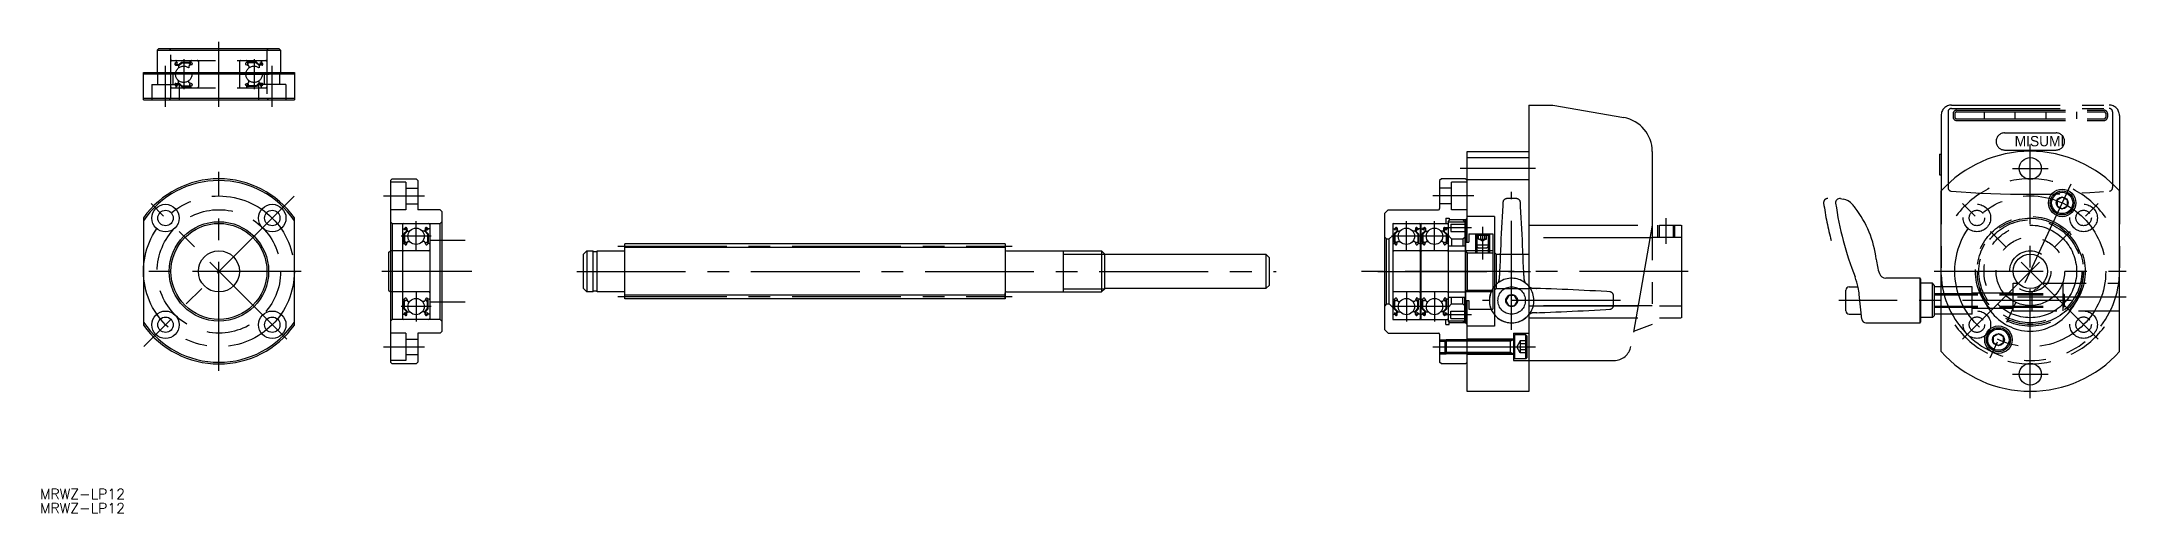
# Model space of a CAD drawing. Extents: x -52 to 556, y -71 to 67.
import ezdxf

# ---------------------------------------------------------------- set-up
doc = ezdxf.new("R2010")
doc.units = 0
for name, pattern in [('CENTER', [50.8, 31.75, -6.35, 6.35, -6.35]), ('DASHED', [19.05, 12.7, -6.35]), ('PHANTOM', [63.5, 31.75, -6.35, 6.35, -6.35, 6.35, -6.35])]:
    doc.linetypes.add(name, pattern=pattern)
doc.layers.get('0').update_dxf_attribs({"linetype": 'CONTINUOUS'})
doc.layers.add('CENTER', color=1, linetype='CENTER')
doc.styles.add('MS_明朝', font='txt', dxfattribs={"height": 2.5})
doc.styles.get("Standard").update_dxf_attribs({"font": 'txt.shx', "height": 3, "bigfont": 'bigfont.shx'})

msp = doc.modelspace()

# ---------------------------------------------------------------- linework, layer by layer
at = {"color": 7, "linetype": 'CONTINUOUS'}
for p, q in [((-18, 64.5), (-17.5, 65)), ((-18, 64.5), (18, 64.5)), ((-18, 64.5), (-18, 58)), ((-17.5, 65), (17.5, 65)), ((17.5, 65), (18, 64.5)), ((18, 64.5), (18, 58)), ((-22, 58), (22, 58)), ((-22, 50), (-22, 58)), ((22, 57.5), (-22, 57.5)), ((22, 58), (22, 50)), ((-22, 50.5), (22, 50.5)), ((-22, 50), (22, 50)), ((364, 8.5), (364, 35)), ((364, 35), (382, 35)), ((364, 33.2), (382, 33.2)), ((382, 35), (382, -35)), ((50.5, 27), (50, 26.5)), ((50, 26.5), (50, -26.5)), ((54.5, 26), (50, 26)), ((50.5, 27), (57.5, 27)), ((54.5, 26), (54.5, 18)), ((57.5, 27), (58, 26.5)), ((58, 26.5), (58, 18)), ((356.5, 27), (356, 26.5)), ((356, 26.5), (356, 18.3)), ((363.5, 27), (356.5, 27)), ((359.5, 18), (359.5, 26)), ((364, 26), (359.5, 26)), ((364, 26.5), (363.5, 27)), ((364, 26.8), (382, 26.8)), ((54.5, 24.25), (58, 24.25)), ((54.5, 19.75), (58, 19.75)), ((359.5, 24.25), (356, 24.25)), ((359.5, 19.75), (356, 19.75)), ((472.87, 21.23), (473.68, 21.09)), ((502.25, -23.41), (502.25, 23.45)), ((537.55, 21.69), (536.05, 20.82)), ((536.05, 20.82), (536.05, 19.09)), ((536.05, 19.09), (537.55, 18.23)), ((539.05, 20.82), (537.55, 21.69)), ((537.55, 18.23), (539.05, 19.09)), ((539.05, 19.09), (539.05, 20.82)), ((554.25, -23.41), (554.25, 23.45)), ((-22, 15.65), (-22, -15.65)), ((22, -15.65), (22, 15.65)), ((54.5, 18), (50, 18)), ((50.5, 14), (50, 14.5)), ((50.5, 14), (64.5, 14)), ((50.5, 14), (50.5, -14)), ((53.5, 13.7), (53.5, -13.7)), ((53.6, 12.45), (54.06, 12.45)), ((54.06, 12.45), (54.31, 12.75)), ((54.24, 12.04), (54.08, 12.17)), ((54.21, 12.32), (54.46, 12.62)), ((54.37, 12.19), (54.21, 12.32)), ((54.24, 12.04), (54.37, 12.19)), ((54.64, 12.56), (54.68, 11.68)), ((54.84, 12.58), (54.9, 11.84)), ((64.5, 18), (58, 18)), ((60.16, 12.58), (60.1, 11.84)), ((60.36, 12.56), (60.32, 11.68)), ((60.79, 12.32), (60.54, 12.62)), ((60.63, 12.19), (60.79, 12.32)), ((60.76, 12.04), (60.63, 12.19)), ((60.94, 12.45), (60.69, 12.75)), ((60.76, 12.04), (60.92, 12.17)), ((61.4, 12.45), (60.94, 12.45)), ((61.5, 13.7), (61.5, -13.7)), ((64.5, 18), (65, 17.5)), ((64.5, 14), (65, 14.5)), ((64.5, -14), (64.5, 14)), ((65, 17.5), (65, -17.5)), ((340, 17), (341, 18)), ((340, -17), (340, 17)), ((341, 18), (355.7, 18)), ((342.3, 14), (358.5, 14)), ((342.3, 14), (342.3, -14)), ((342.4, 12.45), (342.86, 12.45)), ((342.86, 12.45), (343.11, 12.75)), ((343.04, 12.04), (342.88, 12.17)), ((343.01, 12.32), (343.26, 12.62)), ((343.17, 12.19), (343.01, 12.32)), ((343.04, 12.04), (343.17, 12.19)), ((343.44, 12.56), (343.48, 11.68)), ((343.64, 12.58), (343.7, 11.84)), ((348.96, 12.58), (348.9, 11.84)), ((349.16, 12.56), (349.12, 11.68)), ((349.59, 12.32), (349.34, 12.62)), ((349.43, 12.19), (349.59, 12.32)), ((349.56, 12.04), (349.43, 12.19)), ((349.74, 12.45), (349.49, 12.75)), ((349.56, 12.04), (349.72, 12.17)), ((350.2, 12.45), (349.74, 12.45)), ((350.3, 13.7), (350.3, -13.7)), ((350.5, 13.7), (350.5, -13.7)), ((350.6, 12.45), (351.06, 12.45)), ((351.06, 12.45), (351.31, 12.75)), ((351.24, 12.04), (351.08, 12.17)), ((351.21, 12.32), (351.46, 12.62)), ((351.37, 12.19), (351.21, 12.32)), ((351.24, 12.04), (351.37, 12.19)), ((351.64, 12.56), (351.68, 11.68)), ((351.84, 12.58), (351.9, 11.84)), ((357.16, 12.58), (357.1, 11.84)), ((357.36, 12.56), (357.32, 11.68)), ((357.79, 12.32), (357.54, 12.62)), ((357.63, 12.19), (357.79, 12.32)), ((357.76, 12.04), (357.63, 12.19)), ((357.94, 12.45), (357.69, 12.75)), ((357.76, 12.04), (357.92, 12.17)), ((357.8, 15.5), (357.8, 14)), ((357.8, 15.5), (358.8, 15.5)), ((358.4, 12.45), (357.94, 12.45)), ((358.5, 14.5), (359, 15)), ((358.5, 14.5), (358.5, -14.5)), ((358.8, 15.5), (358.8, 14.8)), ((362.8, 15), (359, 15)), ((359.3, 13.75), (363.3, 13.75)), ((359.3, 13.75), (359.3, 11.65)), ((364, 18), (359.5, 18)), ((363.3, 14.5), (362.8, 15)), ((363.3, 14.5), (363.3, 7.5)), ((363.3, 14.46), (363.5, 14.46)), ((363.5, 15), (364, 15.5)), ((363.5, 15), (363.5, -15)), ((363.5, -15), (363.5, 15)), ((372, 16), (364, 16)), ((372, 16), (372, -16)), ((53.7, 8.15), (54, 8.15)), ((54.68, 11.68), (53.93, 10.93)), ((53.93, 10.93), (53.93, 8.55)), ((54, 8.15), (54.28, 7.82)), ((54.88, 11.6), (54.13, 10.85)), ((54.13, 10.85), (54.13, 8.55)), ((54.58, 8.55), (54.13, 8.55)), ((54.13, 8.35), (54.58, 8.35)), ((54.43, 7.75), (54.49, 7.75)), ((54.58, 8.35), (54.58, 8.55)), ((54.68, 7.88), (54.95, 8.62)), ((54.88, 12.07), (54.88, 11.6)), ((55, 11.75), (55.65, 11.75)), ((55.14, 8.75), (55.65, 8.75)), ((60, 11.75), (59.35, 11.75)), ((59.86, 8.75), (59.35, 8.75)), ((60.32, 7.88), (60.05, 8.62)), ((60.12, 12.07), (60.12, 11.6)), ((60.12, 11.6), (60.87, 10.85)), ((60.32, 11.68), (61.07, 10.93)), ((60.42, 8.55), (60.87, 8.55)), ((60.42, 8.35), (60.42, 8.55)), ((60.87, 8.35), (60.42, 8.35)), ((60.57, 7.75), (60.51, 7.75)), ((61, 8.15), (60.72, 7.82)), ((60.87, 10.85), (60.87, 8.55)), ((61.3, 8.15), (61, 8.15)), ((61.07, 10.93), (61.07, 8.55)), ((118.34, -8), (118.34, 8)), ((229.34, 8), (118.34, 8)), ((118.34, 6.3), (118.34, 8)), ((229.34, 8), (229.34, -8)), ((340.5, 9.5), (340, 10)), ((340.5, -9.5), (340.5, 9.5)), ((340.5, 9.5), (341.3, 9.5)), ((341.3, 9.5), (342.3, 10.5)), ((341.3, -9.5), (341.3, 9.5)), ((342.5, 8.15), (342.8, 8.15)), ((343.48, 11.68), (342.73, 10.93)), ((342.73, 10.93), (342.73, 8.55)), ((342.8, 8.15), (343.08, 7.82)), ((343.68, 11.6), (342.93, 10.85)), ((342.93, 10.85), (342.93, 8.55)), ((343.38, 8.55), (342.93, 8.55)), ((342.93, 8.35), (343.38, 8.35)), ((343.23, 7.75), (343.29, 7.75)), ((343.38, 8.35), (343.38, 8.55)), ((343.48, 7.88), (343.75, 8.62)), ((343.68, 12.07), (343.68, 11.6)), ((343.8, 11.75), (344.45, 11.75)), ((343.94, 8.75), (344.45, 8.75)), ((348.8, 11.75), (348.15, 11.75)), ((348.66, 8.75), (348.15, 8.75)), ((349.12, 7.88), (348.85, 8.62)), ((348.92, 12.07), (348.92, 11.6)), ((348.92, 11.6), (349.67, 10.85)), ((349.12, 11.68), (349.87, 10.93)), ((349.22, 8.35), (349.22, 8.55)), ((349.22, 8.55), (349.67, 8.55)), ((349.67, 8.35), (349.22, 8.35)), ((349.37, 7.75), (349.31, 7.75)), ((349.8, 8.15), (349.52, 7.82)), ((349.67, 10.85), (349.67, 8.55)), ((350.1, 8.15), (349.8, 8.15)), ((349.87, 10.93), (349.87, 8.55)), ((350.3, 8), (350.5, 8)), ((350.7, 8.15), (351, 8.15)), ((351.68, 11.68), (350.93, 10.93)), ((350.93, 10.93), (350.93, 8.55)), ((351, 8.15), (351.28, 7.82)), ((351.88, 11.6), (351.13, 10.85)), ((351.13, 10.85), (351.13, 8.55)), ((351.58, 8.55), (351.13, 8.55)), ((351.13, 8.35), (351.58, 8.35)), ((351.43, 7.75), (351.49, 7.75)), ((351.58, 8.35), (351.58, 8.55)), ((351.68, 7.88), (351.95, 8.62)), ((351.88, 12.07), (351.88, 11.6)), ((352, 11.75), (352.65, 11.75)), ((352.14, 8.75), (352.65, 8.75)), ((357, 11.75), (356.35, 11.75)), ((356.86, 8.75), (356.35, 8.75)), ((357.32, 7.88), (357.05, 8.62)), ((357.12, 12.07), (357.12, 11.6)), ((357.12, 11.6), (357.87, 10.85)), ((357.32, 11.68), (358.07, 10.93)), ((357.42, 8.35), (357.42, 8.55)), ((357.42, 8.55), (357.87, 8.55)), ((357.87, 8.35), (357.42, 8.35)), ((357.57, 7.75), (357.51, 7.75)), ((358, 8.15), (357.72, 7.82)), ((357.87, 10.85), (357.87, 8.55)), ((358.3, 8.15), (358, 8.15)), ((358.07, 10.93), (358.07, 8.55)), ((359.5, 9.5), (358.5, 10.5)), ((358.5, 7.5), (363.5, 7.5)), ((359.3, 11.65), (363.3, 11.65)), ((359.5, 9.5), (362.8, 9.5)), ((359.5, 9.5), (359.5, 7.5)), ((362.8, 9.5), (363.3, 10)), ((362.8, 9.5), (362.8, 7.5)), ((363.5, 8.5), (364.5, 8.5)), ((364.5, 11), (371.5, 11)), ((364.5, 11), (364.5, 8.5)), ((366.88, 10.88), (366.5, 10.5)), ((370.5, 10.5), (366.5, 10.5)), ((366.5, 10.5), (366.5, 7.63)), ((370.5, 7.63), (366.5, 7.63)), ((367.25, 6.88), (366.5, 7.63)), ((366.88, 11), (366.88, 10.88)), ((366.88, 10.88), (370.12, 10.88)), ((366.88, 7.25), (366.88, 5.46)), ((367.25, 6.88), (369.75, 6.88)), ((369.75, 6.88), (370.5, 7.63)), ((370.12, 11), (370.12, 10.88)), ((370.12, 10.88), (370.5, 10.5)), ((370.12, 7.25), (370.12, 5.46)), ((370.5, 10.5), (370.5, 7.63)), ((371.5, 11), (371.5, -11)), ((61.2, 6), (53.8, 6)), ((106.34, 5), (107.34, 6)), ((106.34, -5), (106.34, 5)), ((107.34, 6), (107.34, -6)), ((107.34, 6), (109.19, 6)), ((109.19, -6), (109.19, 6)), ((110.34, 5.75), (109.19, 5.75)), ((110.34, -6), (110.34, 6)), ((110.34, 6), (118.04, 6)), ((229.64, 6), (257.39, 6)), ((246.34, -6), (246.34, 6)), ((257.39, 6), (257.39, -6)), ((257.39, 6), (258.34, 5.05)), ((258.34, -5.05), (258.34, 5.05)), ((258.34, 5), (305.34, 5)), ((305.34, 5), (305.34, -5)), ((305.34, 5), (306.34, 4)), ((306.34, -4), (306.34, 4)), ((350, 6), (342.6, 6)), ((350.3, 6), (350.5, 6)), ((358.2, 6), (350.8, 6)), ((358.5, 6), (363.5, 6)), ((363.5, 6), (364.04, 5.46)), ((364.04, 5.46), (371.5, 5.46)), ((364.04, 5.46), (364.04, -5.46)), ((372.5, 5), (372, 5.5)), ((372.5, 5), (382, 5)), ((372.5, 5), (372.5, -5)), ((61.2, -6), (53.8, -6)), ((106.34, -5), (107.34, -6)), ((109.19, -6), (107.34, -6)), ((110.34, -5.75), (109.19, -5.75)), ((118.04, -6), (110.34, -6)), ((229.64, -6), (257.39, -6)), ((257.39, -6), (258.34, -5.05)), ((305.34, -5), (258.34, -5)), ((305.34, -5), (306.34, -4)), ((350, -6), (342.6, -6)), ((350.3, -6), (350.5, -6)), ((358.2, -6), (350.8, -6)), ((358.5, -6), (363.5, -6)), ((363.5, -6), (364.04, -5.46)), ((364.04, -5.46), (371.5, -5.46)), ((372.5, -5), (372, -5.5)), ((372.5, -5), (382, -5)), ((474.45, -11.48), (474.45, -5.48)), ((475.45, -4.48), (478, -4.48)), ((496.16, -1.98), (486.13, -1.98)), ((496.16, -14.98), (496.16, -1.98)), ((496.25, -2.18), (496.16, -1.98)), ((496.25, -2.18), (496.25, -14.78)), ((499.75, -3.48), (496.25, -3.48)), ((499.75, -13.48), (499.75, -3.48)), ((500.25, -3.98), (499.75, -3.48)), ((500.25, -3.98), (500.25, -12.98)), ((502.25, -4.48), (500.25, -4.48)), ((53.7, -8.15), (54, -8.15)), ((53.93, -10.93), (53.93, -8.55)), ((54.68, -11.68), (53.93, -10.93)), ((54, -8.15), (54.28, -7.82)), ((54.24, -12.04), (54.08, -12.17)), ((54.13, -8.35), (54.58, -8.35)), ((54.13, -10.85), (54.13, -8.55)), ((54.58, -8.55), (54.13, -8.55)), ((54.88, -11.6), (54.13, -10.85)), ((54.24, -12.04), (54.37, -12.19)), ((54.43, -7.75), (54.49, -7.75)), ((54.58, -8.35), (54.58, -8.55)), ((54.64, -12.56), (54.68, -11.68)), ((54.68, -7.88), (54.95, -8.62)), ((54.84, -12.58), (54.9, -11.84)), ((54.88, -12.07), (54.88, -11.6)), ((55, -11.75), (55.65, -11.75)), ((55.14, -8.75), (55.65, -8.75)), ((59.86, -8.75), (59.35, -8.75)), ((60, -11.75), (59.35, -11.75)), ((60.32, -7.88), (60.05, -8.62)), ((60.16, -12.58), (60.1, -11.84)), ((60.12, -11.6), (60.87, -10.85)), ((60.12, -12.07), (60.12, -11.6)), ((60.32, -11.68), (61.07, -10.93)), ((60.36, -12.56), (60.32, -11.68)), ((60.42, -8.35), (60.42, -8.55)), ((60.87, -8.35), (60.42, -8.35)), ((60.42, -8.55), (60.87, -8.55)), ((60.57, -7.75), (60.51, -7.75)), ((60.76, -12.04), (60.63, -12.19)), ((61, -8.15), (60.72, -7.82)), ((60.76, -12.04), (60.92, -12.17)), ((60.87, -10.85), (60.87, -8.55)), ((61.3, -8.15), (61, -8.15)), ((61.07, -10.93), (61.07, -8.55)), ((229.34, -8), (118.34, -8)), ((229.34, -8), (229.34, -6.3)), ((340.5, -9.5), (340, -10)), ((340.5, -9.5), (341.3, -9.5)), ((341.3, -9.5), (342.3, -10.5)), ((342.5, -8.15), (342.8, -8.15)), ((342.73, -10.93), (342.73, -8.55)), ((343.48, -11.68), (342.73, -10.93)), ((342.8, -8.15), (343.08, -7.82)), ((343.04, -12.04), (342.88, -12.17)), ((342.93, -8.35), (343.38, -8.35)), ((343.38, -8.55), (342.93, -8.55)), ((342.93, -10.85), (342.93, -8.55)), ((343.68, -11.6), (342.93, -10.85)), ((343.04, -12.04), (343.17, -12.19)), ((343.23, -7.75), (343.29, -7.75)), ((343.38, -8.35), (343.38, -8.55)), ((343.44, -12.56), (343.48, -11.68)), ((343.48, -7.88), (343.75, -8.62)), ((343.64, -12.58), (343.7, -11.84)), ((343.68, -12.07), (343.68, -11.6)), ((343.8, -11.75), (344.45, -11.75)), ((343.94, -8.75), (344.45, -8.75)), ((348.66, -8.75), (348.15, -8.75)), ((348.8, -11.75), (348.15, -11.75)), ((349.12, -7.88), (348.85, -8.62)), ((348.96, -12.58), (348.9, -11.84)), ((348.92, -11.6), (349.67, -10.85)), ((348.92, -12.07), (348.92, -11.6)), ((349.12, -11.68), (349.87, -10.93)), ((349.16, -12.56), (349.12, -11.68)), ((349.22, -8.35), (349.22, -8.55)), ((349.67, -8.35), (349.22, -8.35)), ((349.22, -8.55), (349.67, -8.55)), ((349.37, -7.75), (349.31, -7.75)), ((349.56, -12.04), (349.43, -12.19)), ((349.8, -8.15), (349.52, -7.82)), ((349.56, -12.04), (349.72, -12.17)), ((349.67, -10.85), (349.67, -8.55)), ((350.1, -8.15), (349.8, -8.15)), ((349.87, -10.93), (349.87, -8.55)), ((350.3, -8), (350.5, -8)), ((350.7, -8.15), (351, -8.15)), ((350.93, -10.93), (350.93, -8.55)), ((351.68, -11.68), (350.93, -10.93)), ((351, -8.15), (351.28, -7.82)), ((351.24, -12.04), (351.08, -12.17)), ((351.13, -8.35), (351.58, -8.35)), ((351.58, -8.55), (351.13, -8.55)), ((351.13, -10.85), (351.13, -8.55)), ((351.88, -11.6), (351.13, -10.85)), ((351.24, -12.04), (351.37, -12.19)), ((351.43, -7.75), (351.49, -7.75)), ((351.58, -8.35), (351.58, -8.55)), ((351.64, -12.56), (351.68, -11.68)), ((351.68, -7.88), (351.95, -8.62)), ((351.84, -12.58), (351.9, -11.84)), ((351.88, -12.07), (351.88, -11.6)), ((352, -11.75), (352.65, -11.75)), ((352.14, -8.75), (352.65, -8.75)), ((356.86, -8.75), (356.35, -8.75)), ((357, -11.75), (356.35, -11.75)), ((357.32, -7.88), (357.05, -8.62)), ((357.16, -12.58), (357.1, -11.84)), ((357.12, -11.6), (357.87, -10.85)), ((357.12, -12.07), (357.12, -11.6)), ((357.32, -11.68), (358.07, -10.93)), ((357.36, -12.56), (357.32, -11.68)), ((357.42, -8.35), (357.42, -8.55)), ((357.87, -8.35), (357.42, -8.35)), ((357.42, -8.55), (357.87, -8.55)), ((357.57, -7.75), (357.51, -7.75)), ((357.76, -12.04), (357.63, -12.19)), ((358, -8.15), (357.72, -7.82)), ((357.76, -12.04), (357.92, -12.17)), ((357.87, -10.85), (357.87, -8.55)), ((358.3, -8.15), (358, -8.15)), ((358.07, -10.93), (358.07, -8.55)), ((358.5, -7.5), (363.5, -7.5)), ((359.5, -9.5), (358.5, -10.5)), ((359.3, -13.75), (359.3, -11.65)), ((359.3, -11.65), (363.3, -11.65)), ((359.5, -9.5), (359.5, -7.5)), ((359.5, -9.5), (362.8, -9.5)), ((362.8, -9.5), (362.8, -7.5)), ((362.8, -9.5), (363.3, -10)), ((363.3, -14.5), (363.3, -7.5)), ((363.5, -8.5), (364.5, -8.5)), ((364, -35), (364, -8.5)), ((364.5, -8.5), (364.5, -11)), ((364.5, -11), (371.5, -11)), ((479.13, -13.91), (478.37, -6.73)), ((50.5, -14), (50, -14.5)), ((54.5, -18), (50, -18)), ((64.5, -14), (50.5, -14)), ((53.6, -12.45), (54.06, -12.45)), ((54.06, -12.45), (54.31, -12.75)), ((54.37, -12.19), (54.21, -12.32)), ((54.21, -12.32), (54.46, -12.62)), ((54.5, -18), (54.5, -26)), ((64.5, -18), (58, -18)), ((58, -18), (58, -26.5)), ((60.79, -12.32), (60.54, -12.62)), ((60.63, -12.19), (60.79, -12.32)), ((60.94, -12.45), (60.69, -12.75)), ((61.4, -12.45), (60.94, -12.45)), ((64.5, -14), (65, -14.5)), ((65, -17.5), (64.5, -18)), ((341, -18), (340, -17)), ((341, -18), (355.7, -18)), ((342.3, -14), (358.5, -14)), ((342.4, -12.45), (342.86, -12.45)), ((342.86, -12.45), (343.11, -12.75)), ((343.17, -12.19), (343.01, -12.32)), ((343.01, -12.32), (343.26, -12.62)), ((349.59, -12.32), (349.34, -12.62)), ((349.43, -12.19), (349.59, -12.32)), ((349.74, -12.45), (349.49, -12.75)), ((350.2, -12.45), (349.74, -12.45)), ((350.6, -12.45), (351.06, -12.45)), ((351.06, -12.45), (351.31, -12.75)), ((351.37, -12.19), (351.21, -12.32)), ((351.21, -12.32), (351.46, -12.62)), ((357.79, -12.32), (357.54, -12.62)), ((357.63, -12.19), (357.79, -12.32)), ((357.94, -12.45), (357.69, -12.75)), ((357.8, -15.5), (357.8, -14)), ((357.8, -15.5), (358.8, -15.5)), ((358.4, -12.45), (357.94, -12.45)), ((358.5, -14.5), (359, -15)), ((358.8, -15.5), (358.8, -14.8)), ((362.8, -15), (359, -15)), ((359.3, -13.75), (363.3, -13.75)), ((363.3, -14.5), (362.8, -15)), ((363.3, -14.46), (363.5, -14.46)), ((363.5, -15), (364, -15.5)), ((372, -16), (364, -16)), ((377.5, -18), (382, -18)), ((377.5, -18), (377.5, -26)), ((475.45, -12.48), (478.98, -12.48)), ((480.33, -14.98), (496.16, -14.98)), ((496.16, -14.98), (496.25, -14.78)), ((499.75, -13.48), (496.25, -13.48)), ((500.25, -12.98), (499.75, -13.48)), ((502.25, -12.48), (500.25, -12.48)), ((518.95, -18.19), (517.45, -19.05)), ((520.45, -19.05), (518.95, -18.19)), ((54.5, -19.75), (58, -19.75)), ((54.5, -24.25), (58, -24.25)), ((356, -18.3), (356, -26.5)), ((356, -20.38), (357.5, -20.38)), ((356, -23.62), (357.5, -23.62)), ((357.88, -20), (357.5, -20.38)), ((357.5, -20.38), (357.5, -23.62)), ((357.5, -23.62), (357.88, -24)), ((357.88, -20), (357.88, -24)), ((377.3, -20), (357.88, -20)), ((377.3, -24), (357.88, -24)), ((377.5, -19.75), (364, -19.75)), ((377.5, -24.25), (364, -24.25)), ((376.7, -24), (376.7, -20)), ((377.9, -18.5), (377.5, -18.9)), ((377.9, -25.5), (377.9, -18.5)), ((381.1, -18.5), (377.9, -18.5)), ((381.1, -25.5), (381.1, -18.5)), ((381.1, -18.5), (381.5, -18.9)), ((381.5, -25.1), (381.5, -18.9)), ((517.45, -19.05), (517.45, -20.78)), ((517.45, -20.78), (518.95, -21.65)), ((518.95, -21.65), (520.45, -20.78)), ((520.45, -20.78), (520.45, -19.05)), ((54.5, -26), (50, -26)), ((50.5, -27), (50, -26.5)), ((57.5, -27), (50.5, -27)), ((58, -26.5), (57.5, -27)), ((356.5, -27), (356, -26.5)), ((363.5, -27), (356.5, -27)), ((363.5, -27), (364, -26.5)), ((377.5, -25.1), (377.9, -25.5)), ((377.5, -26), (382, -26)), ((381.1, -25.5), (377.9, -25.5)), ((381.5, -25.1), (381.1, -25.5)), ((382, -35), (364, -35))]:
    msp.add_line(p, q, dxfattribs=at)
at = {"color": 3, "linetype": 'DASHED'}
for p, q in [((-14, 64.5), (-14.5, 65)), ((-14, 50.5), (-14, 64.5)), ((-13.7, 61.5), (13.7, 61.5)), ((-12.45, 60.94), (-12.75, 60.69)), ((-12.45, 61.4), (-12.45, 60.94)), ((-12.04, 60.76), (-12.17, 60.92)), ((-11.68, 60.32), (-10.93, 61.07)), ((-11.6, 60.12), (-10.85, 60.87)), ((-10.93, 61.07), (-8.55, 61.07)), ((-10.85, 60.87), (-8.55, 60.87)), ((-8.55, 60.42), (-8.55, 60.87)), ((-8.35, 60.87), (-8.35, 60.42)), ((-8.15, 61.3), (-8.15, 61)), ((-8.15, 61), (-7.82, 60.72)), ((-6, 61.2), (-6, 53.8)), ((6, 61.2), (6, 53.8)), ((8.15, 61), (7.82, 60.72)), ((8.15, 61.3), (8.15, 61)), ((8.35, 60.87), (8.35, 60.42)), ((10.93, 61.07), (8.55, 61.07)), ((10.85, 60.87), (8.55, 60.87)), ((8.55, 60.42), (8.55, 60.87)), ((11.6, 60.12), (10.85, 60.87)), ((11.68, 60.32), (10.93, 61.07)), ((12.04, 60.76), (12.17, 60.92)), ((12.45, 61.4), (12.45, 60.94)), ((12.45, 60.94), (12.75, 60.69)), ((14, 64.5), (14.5, 65)), ((14, 64.5), (14, 50.5)), ((-17.81, 54.5), (-17.81, 58)), ((-13.31, 54.5), (-13.31, 58)), ((-12.32, 60.79), (-12.62, 60.54)), ((-12.58, 60.16), (-11.84, 60.1)), ((-12.58, 54.84), (-11.84, 54.9)), ((-12.56, 60.36), (-11.68, 60.32)), ((-12.19, 60.63), (-12.32, 60.79)), ((-12.04, 60.76), (-12.19, 60.63)), ((-12.07, 60.12), (-11.6, 60.12)), ((-12.07, 54.88), (-11.6, 54.88)), ((-11.75, 60), (-11.75, 59.35)), ((-11.75, 55), (-11.75, 55.65)), ((-11.6, 54.88), (-10.85, 54.13)), ((-8.75, 59.86), (-8.75, 59.35)), ((-8.75, 55.14), (-8.75, 55.65)), ((-7.88, 60.32), (-8.62, 60.05)), ((-7.88, 54.68), (-8.62, 54.95)), ((-8.35, 60.42), (-8.55, 60.42)), ((-7.75, 60.57), (-7.75, 60.51)), ((7.75, 60.57), (7.75, 60.51)), ((7.88, 60.32), (8.62, 60.05)), ((7.88, 54.68), (8.62, 54.95)), ((8.35, 60.42), (8.55, 60.42)), ((8.75, 59.86), (8.75, 59.35)), ((8.75, 55.14), (8.75, 55.65)), ((11.6, 54.88), (10.85, 54.13)), ((12.07, 60.12), (11.6, 60.12)), ((12.07, 54.88), (11.6, 54.88)), ((12.56, 60.36), (11.68, 60.32)), ((11.75, 60), (11.75, 59.35)), ((11.75, 55), (11.75, 55.65)), ((12.58, 60.16), (11.84, 60.1)), ((12.58, 54.84), (11.84, 54.9)), ((12.04, 60.76), (12.19, 60.63)), ((12.19, 60.63), (12.32, 60.79)), ((12.32, 60.79), (12.62, 60.54)), ((13.31, 54.5), (13.31, 58)), ((17.81, 54.5), (17.81, 58)), ((-19.56, 54.5), (-11.56, 54.5)), ((-19.56, 54.5), (-19.56, 50)), ((-14, 50.5), (-14.5, 50)), ((-13.7, 53.5), (13.7, 53.5)), ((-12.45, 54.06), (-12.75, 54.31)), ((-12.32, 54.21), (-12.62, 54.46)), ((-12.56, 54.64), (-11.68, 54.68)), ((-12.45, 53.6), (-12.45, 54.06)), ((-12.19, 54.37), (-12.32, 54.21)), ((-12.04, 54.24), (-12.19, 54.37)), ((-12.04, 54.24), (-12.17, 54.08)), ((-11.68, 54.68), (-10.93, 53.93)), ((-11.56, 54.5), (-11.56, 50)), ((-10.93, 53.93), (-8.55, 53.93)), ((-10.85, 54.13), (-8.55, 54.13)), ((-8.35, 54.58), (-8.55, 54.58)), ((-8.55, 54.58), (-8.55, 54.13)), ((-8.35, 54.13), (-8.35, 54.58)), ((-8.15, 54), (-7.82, 54.28)), ((-8.15, 53.7), (-8.15, 54)), ((-7.75, 54.43), (-7.75, 54.49)), ((7.75, 54.43), (7.75, 54.49)), ((8.15, 54), (7.82, 54.28)), ((8.15, 53.7), (8.15, 54)), ((8.35, 54.13), (8.35, 54.58)), ((8.35, 54.58), (8.55, 54.58)), ((8.55, 54.58), (8.55, 54.13)), ((10.85, 54.13), (8.55, 54.13)), ((10.93, 53.93), (8.55, 53.93)), ((11.68, 54.68), (10.93, 53.93)), ((19.56, 54.5), (11.56, 54.5)), ((11.56, 54.5), (11.56, 50)), ((12.56, 54.64), (11.68, 54.68)), ((12.04, 54.24), (12.19, 54.37)), ((12.04, 54.24), (12.17, 54.08)), ((12.19, 54.37), (12.32, 54.21)), ((12.32, 54.21), (12.62, 54.46)), ((12.45, 54.06), (12.75, 54.31)), ((12.45, 53.6), (12.45, 54.06)), ((14, 50.5), (14.5, 50)), ((19.56, 54.5), (19.56, 50)), ((367.35, 9.38), (367.35, 10.88)), ((367.35, 9.38), (369.65, 9.38)), ((368.5, 8.8), (367.5, 9.38)), ((367.92, 10.88), (367.92, 9.38)), ((369.5, 9.38), (368.5, 8.8)), ((369.08, 10.88), (369.08, 9.38)), ((369.65, 9.38), (369.65, 10.88)), ((511.25, -4.48), (502.25, -4.48)), ((511.25, -12.48), (511.25, -4.48)), ((523.25, -11.48), (523.25, -3.48)), ((523.25, -3.48), (524.68, -3.48)), ((529.72, -5.18), (528.72, -6.18)), ((530.12, -5.18), (529.72, -5.18)), ((531.82, -3.48), (530.12, -5.18)), ((531.82, -3.48), (554.25, -3.48)), ((537.72, -3.48), (537.72, -11.48)), ((500.25, -6.48), (537.87, -6.48)), ((500.25, -6.86), (538.25, -6.86)), ((500.25, -10.1), (538.25, -10.1)), ((500.25, -10.48), (537.87, -10.48)), ((511.25, -6.23), (523.25, -6.23)), ((511.25, -10.73), (523.25, -10.73)), ((523.25, -11.48), (554.25, -11.48)), ((528.72, -6.18), (528.72, -11.48)), ((538.25, -6.86), (537.87, -6.48)), ((537.87, -10.48), (537.87, -6.48)), ((537.87, -10.48), (538.25, -10.1)), ((538.25, -10.1), (538.25, -6.86)), ((511.25, -12.48), (502.25, -12.48)), ((379.5, -20.27), (378.5, -22)), ((379.5, -23.73), (378.5, -22)), ((381.5, -20.27), (379.5, -20.27)), ((379.5, -20.27), (379.5, -23.73)), ((381.5, -21.13), (379.5, -21.13)), ((381.5, -22.87), (379.5, -22.87)), ((381.5, -23.73), (379.5, -23.73))]:
    msp.add_line(p, q, dxfattribs=at)
at = {"color": 3, "linetype": 'PHANTOM'}
for p, q in [((382, 48.5), (389, 48.5)), ((382, 48.5), (382, 35)), ((389, 48.5), (409.74, 44.84)), ((502.25, 45.5), (502.25, -1)), ((504.25, 46.52), (504.25, 24.42)), ((505.25, 48.5), (551.25, 48.5)), ((505.25, 47.52), (551.25, 47.52)), ((505.75, 46.02), (505.75, 45.02)), ((506.25, 46.02), (506.25, 45.02)), ((506.75, 47.02), (549.75, 47.02)), ((506.75, 46.52), (549.75, 46.52)), ((506.75, 44.52), (549.75, 44.52)), ((506.75, 44.02), (549.75, 44.02)), ((514.75, 46.52), (514.75, 44.52)), ((523.75, 46.52), (523.75, 44.52)), ((532.75, 46.52), (532.75, 44.52)), ((541.75, 46.52), (541.75, 44.52)), ((550.25, 46.02), (550.25, 45.02)), ((550.75, 46.02), (550.75, 45.02)), ((552.25, 46.52), (552.25, 24.42)), ((554.25, 45.5), (554.25, -1)), ((520.77, 40.4), (535.77, 40.4)), ((418, 35), (418, -15.5)), ((501.75, 34.2), (501.75, 28.2)), ((501.75, 34.2), (502.25, 34.2)), ((520.77, 35.4), (535.77, 35.4)), ((501.75, 28.2), (502.25, 28.2)), ((378.35, 21.23), (375.65, 21.23)), ((377, -17), (377, 23.23)), ((382, 13.5), (426.5, 13.5)), ((418, 13.5), (411.76, -21.87)), ((419.5, 13.5), (419.5, 10)), ((420, 13.5), (420, 10)), ((422, 15.5), (422, 8)), ((424.07, 13.5), (424.07, 10)), ((424.5, 13.5), (424.5, 10)), ((426.5, 13.5), (426.5, -13.5)), ((71.8, 9), (61.5, 9)), ((418, 9.75), (382, 9.75)), ((418, 10), (426.5, 10)), ((49.5, 5.5), (50, 6)), ((49.5, 5.5), (49.5, -5.5)), ((61.5, 6), (50, 6)), ((50, 6), (50, -6)), ((49.5, -5.5), (50, -6)), ((61.5, -6), (50, -6)), ((71.8, -9), (61.5, -9)), ((408.73, -8.5), (368.5, -8.5)), ((376.13, -7), (375.27, -8.5)), ((375.27, -8.5), (376.13, -10)), ((377.87, -7), (376.13, -7)), ((376.13, -10), (377.87, -10)), ((378.73, -8.5), (377.87, -7)), ((377.87, -10), (378.73, -8.5)), ((382, -10), (426.5, -10)), ((418, -10), (384, -10)), ((406.73, -9.85), (406.73, -7.15)), ((382, -13.5), (426.5, -13.5)), ((418, -15.5), (412.54, -17.49)), ((382, -26), (406.84, -26))]:
    msp.add_line(p, q, dxfattribs=at)
at = {"color": 3, "linetype": 'CONTINUOUS'}
for p, q in [((358.5, 14.46), (363.3, 14.46)), ((359, 15), (358.8, 15)), ((363.5, 15), (362.8, 15)), ((229.34, 6.92), (118.34, 6.92)), ((366.5, 11), (366.5, 10.5)), ((366.5, 7.63), (366.5, 5.46)), ((366.88, 10.88), (366.88, 7.25)), ((370.12, 10.88), (370.12, 7.25)), ((370.5, 11), (370.5, 10.5)), ((370.5, 7.63), (370.5, 5.46)), ((246.34, 5.05), (258.34, 5.05)), ((371.5, 6), (363.5, 6)), ((246.34, -5.05), (258.34, -5.05)), ((371.5, -6), (363.5, -6)), ((229.34, -6.92), (118.34, -6.92)), ((358.5, -14.46), (363.3, -14.46)), ((359, -15), (358.8, -15)), ((363.5, -15), (362.8, -15)), ((356, -20), (357.88, -20)), ((356, -24), (357.88, -24)), ((376.7, -20.38), (357.5, -20.38)), ((376.7, -23.62), (357.5, -23.62)), ((377.4, -19.97), (376.7, -20.38)), ((377.4, -24.03), (376.7, -23.62))]:
    msp.add_line(p, q, dxfattribs=at)
at = {"color": 3, "linetype": 'PHANTOM', "flags": 128}
for points in [[(374.45, 20.1), (374.4, 19.23), (374.31, 17.59), (374.22, 15.95), (374.13, 14.31), (374.05, 12.68), (373.97, 11.06), (373.89, 9.45), (373.82, 7.84), (373.74, 6.23), (373.68, 4.64), (373.61, 3.06), (373.55, 1.48), (373.49, -0.09), (373.45, -1.18)], [(380.55, -1.18), (380.52, -0.36), (380.46, 1.21), (380.4, 2.78), (380.34, 4.37), (380.27, 5.96), (380.2, 7.56), (380.12, 9.16), (380.05, 10.78), (379.97, 12.4), (379.88, 14.03), (379.8, 15.66), (379.71, 17.3), (379.62, 18.95), (379.55, 20.1)], [(405.6, -5.95), (404.73, -5.9), (403.09, -5.81), (401.45, -5.72), (399.81, -5.63), (398.18, -5.55), (396.56, -5.47), (394.95, -5.39), (393.34, -5.32), (391.73, -5.24), (390.14, -5.18), (388.56, -5.11), (386.98, -5.05), (385.41, -4.99), (384.32, -4.95)], [(384.32, -12.05), (385.14, -12.02), (386.71, -11.96), (388.28, -11.9), (389.87, -11.84), (391.46, -11.77), (393.06, -11.7), (394.66, -11.62), (396.28, -11.55), (397.9, -11.47), (399.53, -11.38), (401.16, -11.3), (402.8, -11.21), (404.45, -11.12), (405.6, -11.05)]]:
    msp.add_lwpolyline(points, dxfattribs=at)
at = {"color": 3, "linetype": 'DASHED'}
for centre, radius in [((-10.25, 57.5), 2.38), ((10.25, 57.5), 2.38), ((512.69, 15.58), 4), ((543.8, 15.58), 4), ((0, 0), 18), ((512.69, 15.58), 2.25), ((528.25, 0.02), 16), ((528.25, 0.02), 15), ((543.8, 15.58), 2.25), ((528.25, 0.02), 6), ((512.69, -15.54), 4), ((543.8, -15.54), 4), ((512.69, -15.54), 2.25), ((543.8, -15.54), 2.25)]:
    msp.add_circle(centre, radius, dxfattribs=at)
at = {"color": 7, "linetype": 'CONTINUOUS'}
for centre, radius in [((528.25, 30.02), 3.2), ((-15.56, 15.56), 4), ((15.56, 15.56), 4), ((537.55, 19.96), 4), ((537.55, 19.96), 3.5), ((537.55, 19.96), 3.1), ((537.55, 19.96), 1.73), ((-15.56, 15.56), 2.25), ((0, 0), 14.5), ((0, 0), 14), ((15.56, 15.56), 2.25), ((57.5, 10.25), 2.38), ((346.3, 10.25), 2.38), ((354.5, 10.25), 2.38), ((0, 0), 6), ((528.25, 0.02), 5), ((-15.56, -15.56), 4), ((15.56, -15.56), 4), ((57.5, -10.25), 2.38), ((346.3, -10.25), 2.38), ((354.5, -10.25), 2.38), ((-15.56, -15.56), 2.25), ((15.56, -15.56), 2.25), ((518.95, -19.92), 4), ((518.95, -19.92), 3.5), ((518.95, -19.92), 3.1), ((518.95, -19.92), 1.73), ((528.25, -29.98), 3.2)]:
    msp.add_circle(centre, radius, dxfattribs=at)
at = {"color": 3, "linetype": 'PHANTOM'}
for centre, radius in [((528.25, 0), 15.5), ((528.25, 0), 13.5), ((528.25, 0), 10), ((377, -8.5), 4), ((377, -8.5), 1.73)]:
    msp.add_circle(centre, radius, dxfattribs=at)
at = {"color": 3, "linetype": 'DASHED'}
for centre, radius, start, end in [((-13.7, 61.2), 0.3, 90, 180), ((-12.55, 61.4), 0.1, 0, 90), ((-12.32, 60.79), 0.2, 39.91369, 129.99803), ((-8.55, 60.87), 0.2, 0, 90), ((-7.95, 61.3), 0.2, 90, 180), ((-6.3, 61.2), 0.3, 360, 90), ((6.3, 61.2), 0.3, 90, 180), ((7.95, 61.3), 0.2, 0, 90), ((8.55, 60.87), 0.2, 90, 180), ((12.32, 60.79), 0.2, 50.00197, 140.08631), ((12.55, 61.4), 0.1, 90, 180), ((13.7, 61.2), 0.3, 360, 90), ((-12.55, 60.46), 0.3, 129.99803, 265.00324), ((-12.55, 54.54), 0.3, 94.99676, 230.00197), ((-12.56, 60.46), 0.1, 129.99785, 267.18021), ((-11.85, 60), 0.1, 0, 85.00324), ((-11.85, 55), 0.1, 274.99676, 0), ((-8.55, 59.86), 0.2, 110.00835, 180), ((-8.55, 55.14), 0.2, 180, 249.99165), ((-7.95, 60.51), 0.2, 290.00835, 0), ((-7.95, 60.57), 0.2, 0, 50.0048), ((7.95, 60.57), 0.2, 129.9952, 180), ((7.95, 60.51), 0.2, 180, 249.99165), ((8.55, 59.86), 0.2, 0, 69.99165), ((8.55, 55.14), 0.2, 290.00835, 0), ((11.85, 60), 0.1, 94.99676, 180), ((11.85, 55), 0.1, 180, 265.00324), ((12.56, 60.46), 0.1, 272.81979, 50.00215), ((12.55, 60.46), 0.3, 274.99676, 50.00197), ((12.55, 54.54), 0.3, 309.99803, 85.00324), ((-13.7, 53.8), 0.3, 180, 270), ((-12.56, 54.54), 0.1, 92.81979, 230.00215), ((-12.55, 53.6), 0.1, 270, 0), ((-12.32, 54.21), 0.2, 230.00197, 320.08631), ((-8.55, 54.13), 0.2, 270, 0), ((-7.95, 53.7), 0.2, 180, 270), ((-7.95, 54.49), 0.2, 0, 69.99165), ((-7.95, 54.43), 0.2, 309.9952, 0), ((-6.3, 53.8), 0.3, 270, 0), ((6.3, 53.8), 0.3, 180, 270), ((7.95, 54.49), 0.2, 110.00835, 180), ((7.95, 54.43), 0.2, 180, 230.0048), ((7.95, 53.7), 0.2, 270, 0), ((8.55, 54.13), 0.2, 180, 270), ((12.32, 54.21), 0.2, 219.91369, 309.99803), ((12.55, 53.6), 0.1, 180, 270), ((12.56, 54.54), 0.1, 309.99785, 87.18021), ((13.7, 53.8), 0.3, 270, 0), ((528.25, 0.02), 27, 35.43094, 144.56906), ((528.25, 0.02), 27, 215.43094, 324.56906)]:
    msp.add_arc(centre, radius, start, end, dxfattribs=at)
at = {"color": 3, "linetype": 'PHANTOM'}
for centre, radius, start, end in [((408, 35), 10, 0, 80), ((505.25, 45.5), 3, 90, 180), ((505.25, 46.52), 1, 90, 180), ((506.75, 46.02), 1, 90, 180), ((506.75, 45.02), 1, 180, 270), ((506.75, 46.02), 0.5, 90, 180), ((506.75, 45.02), 0.5, 180, 270), ((549.75, 46.02), 1, 0, 90), ((549.75, 46.02), 0.5, 0, 90), ((549.75, 45.02), 0.5, 270, 0), ((549.75, 45.02), 1, 270, 0), ((551.25, 45.5), 3, 0, 90), ((551.25, 46.52), 1, 0, 90), ((520.77, 37.9), 2.5, 90, 270), ((535.77, 37.9), 2.5, 270, 90), ((505.25, 24.42), 1, 180, 265.41143), ((551.25, 24.42), 1, 274.58857, 0), ((375.65, 20.03), 1.2, 90, 176.71887), ((378.35, 20.03), 1.2, 3.28113, 90), ((469.16, 20.05), 1.2, 90, 188.36508), ((566.91, 34.43), 100, 188.36508, 194.75066), ((528.25, 311), 288.5, 265.41143, 274.58857), ((531.6, -0.09), 18.86, 179.65286, 217.52325), ((524.89, -0.09), 18.86, 322.47709, 0.34615), ((377, -8.5), 6.5, 41.13796, 318.86204), ((377, -8.5), 6.5, 131.13796, 48.86204), ((371.41, -2.1), 2, 311.13796, 357.63043), ((171.42, 6.18), 202.16, 357.63043, 357.91525), ((582.05, 6.16), 201.63, 182.08435, 182.36992), ((382.59, -2.1), 2, 182.36992, 228.86204), ((383.4, -2.91), 2, 221.13796, 267.63043), ((391.68, 197.08), 202.16, 267.63043, 267.91525), ((405.53, -7.15), 1.2, 0, 86.71887), ((528.25, 0.02), 26.02, 182.24661, 357.75339), ((383.4, -14.09), 2, 92.36992, 138.86204), ((391.66, -213.55), 201.63, 92.08435, 92.36992), ((405.53, -9.85), 1.2, 273.28113, 0), ((528.48, -2.65), 14.82, 217.04189, 269.12047), ((528.02, -2.65), 14.82, 270.87953, 322.95811), ((406.84, -21), 5, 270, 350)]:
    msp.add_arc(centre, radius, start, end, dxfattribs=at)
at = {"color": 7, "linetype": 'CONTINUOUS'}
for centre, radius, start, end in [((528.25, 0.02), 35, 42.02463, 137.97537), ((0, 0), 27, 35.43094, 144.56906), ((0, 0), 26.5, 33.88188, 146.11812), ((355.7, 18.3), 0.3, 270, 0), ((472.66, 20.05), 1.2, 80.00004, 188.36508), ((570.41, 34.43), 100, 188.36508, 201.13623), ((472.9, 16.66), 4.5, 39.79203, 80), ((445.62, -6.06), 40, 38.02118, 39.79204), ((453.5, 0.1), 30, 6.54461, 38.02118), ((53.8, 13.7), 0.3, 90, 180), ((53.6, 12.55), 0.1, 180, 270), ((54.21, 12.32), 0.2, 140.00197, 230.08631), ((54.54, 12.55), 0.3, 4.99676, 140.00197), ((54.54, 12.56), 0.1, 2.81979, 140.00215), ((60.46, 12.55), 0.3, 39.99803, 175.00324), ((60.46, 12.56), 0.1, 39.99785, 177.18021), ((60.79, 12.32), 0.2, 309.91369, 39.99803), ((61.2, 13.7), 0.3, 0, 90), ((61.4, 12.55), 0.1, 270, 0), ((342.6, 13.7), 0.3, 90, 180), ((342.4, 12.55), 0.1, 180, 270), ((343.01, 12.32), 0.2, 140.00197, 230.08631), ((343.34, 12.55), 0.3, 4.99676, 140.00197), ((343.34, 12.56), 0.1, 2.81979, 140.00215), ((349.26, 12.55), 0.3, 39.99803, 175.00324), ((349.26, 12.56), 0.1, 39.99785, 177.18021), ((349.59, 12.32), 0.2, 309.91369, 39.99803), ((350, 13.7), 0.3, 0, 90), ((350.2, 12.55), 0.1, 270, 0), ((350.8, 13.7), 0.3, 90, 180), ((350.6, 12.55), 0.1, 180, 270), ((351.21, 12.32), 0.2, 140.00197, 230.08631), ((351.54, 12.55), 0.3, 4.99676, 140.00197), ((351.54, 12.56), 0.1, 2.81979, 140.00215), ((357.46, 12.55), 0.3, 39.99803, 175.00324), ((357.46, 12.56), 0.1, 39.99785, 177.18021), ((357.79, 12.32), 0.2, 309.91369, 39.99803), ((358.2, 13.7), 0.3, 0, 90), ((358.4, 12.55), 0.1, 270, 0), ((53.7, 7.95), 0.2, 90, 180), ((53.8, 6.3), 0.3, 180, 270), ((54.13, 8.55), 0.2, 180, 270), ((54.43, 7.95), 0.2, 219.9952, 270), ((54.49, 7.95), 0.2, 270, 339.99165), ((55, 11.85), 0.1, 184.99676, 270), ((55.14, 8.55), 0.2, 90, 159.99165), ((59.86, 8.55), 0.2, 20.00835, 90), ((60, 11.85), 0.1, 270, 355.00324), ((60.51, 7.95), 0.2, 200.00835, 270), ((60.57, 7.95), 0.2, 270, 320.0048), ((60.87, 8.55), 0.2, 270, 0), ((61.2, 6.3), 0.3, 270, 0), ((61.3, 7.95), 0.2, 0, 90), ((118.04, 6.3), 0.3, 270, 0), ((229.64, 6.3), 0.3, 180, 270), ((342.5, 7.95), 0.2, 90, 180), ((342.6, 6.3), 0.3, 180, 270), ((342.93, 8.55), 0.2, 180, 270), ((343.23, 7.95), 0.2, 219.9952, 270), ((343.29, 7.95), 0.2, 270, 339.99165), ((343.8, 11.85), 0.1, 184.99676, 270), ((343.94, 8.55), 0.2, 90, 159.99165), ((348.66, 8.55), 0.2, 20.00835, 90), ((348.8, 11.85), 0.1, 270, 355.00324), ((349.31, 7.95), 0.2, 200.00835, 270), ((349.37, 7.95), 0.2, 270, 320.0048), ((349.67, 8.55), 0.2, 270, 0), ((350, 6.3), 0.3, 270, 0), ((350.1, 7.95), 0.2, 0, 90), ((350.7, 7.95), 0.2, 90, 180), ((350.8, 6.3), 0.3, 180, 270), ((351.13, 8.55), 0.2, 180, 270), ((351.43, 7.95), 0.2, 219.9952, 270), ((351.49, 7.95), 0.2, 270, 339.99165), ((352, 11.85), 0.1, 184.99676, 270), ((352.14, 8.55), 0.2, 90, 159.99165), ((356.86, 8.55), 0.2, 20.00835, 90), ((357, 11.85), 0.1, 270, 355.00324), ((357.51, 7.95), 0.2, 200.00835, 270), ((357.57, 7.95), 0.2, 270, 320.0048), ((357.87, 8.55), 0.2, 270, 0), ((358.2, 6.3), 0.3, 270, 0), ((358.3, 7.95), 0.2, 0, 90), ((503.17, 5.8), 20, 186.54461, 198.72255), ((53.8, -6.3), 0.3, 90, 180), ((61.2, -6.3), 0.3, 360, 90), ((118.04, -6.3), 0.3, 0, 90), ((229.64, -6.3), 0.3, 90, 180), ((342.6, -6.3), 0.3, 90, 180), ((350, -6.3), 0.3, 360, 90), ((350.8, -6.3), 0.3, 90, 180), ((358.2, -6.3), 0.3, 360, 90), ((475.45, -5.48), 1, 90, 180), ((458.48, -8.84), 20, 11.92169, 21.13623), ((458.48, -8.85), 20.01, 6.05839, 11.92074), ((486.13, 0.02), 2, 198.72255, 270), ((53.7, -7.95), 0.2, 180, 270), ((54.13, -8.55), 0.2, 90, 180), ((54.43, -7.95), 0.2, 90, 140.0048), ((54.49, -7.95), 0.2, 20.00835, 90), ((55, -11.85), 0.1, 90, 175.00324), ((55.14, -8.55), 0.2, 200.00835, 270), ((59.86, -8.55), 0.2, 270, 339.99165), ((60, -11.85), 0.1, 4.99676, 90), ((60.51, -7.95), 0.2, 90, 159.99165), ((60.57, -7.95), 0.2, 39.9952, 90), ((60.87, -8.55), 0.2, 0, 90), ((61.3, -7.95), 0.2, 270, 0), ((342.5, -7.95), 0.2, 180, 270), ((342.93, -8.55), 0.2, 90, 180), ((343.23, -7.95), 0.2, 90, 140.0048), ((343.29, -7.95), 0.2, 20.00835, 90), ((343.8, -11.85), 0.1, 90, 175.00324), ((343.94, -8.55), 0.2, 200.00835, 270), ((348.66, -8.55), 0.2, 270, 339.99165), ((348.8, -11.85), 0.1, 4.99676, 90), ((349.31, -7.95), 0.2, 90, 159.99165), ((349.37, -7.95), 0.2, 39.9952, 90), ((349.67, -8.55), 0.2, 0, 90), ((350.1, -7.95), 0.2, 270, 0), ((350.7, -7.95), 0.2, 180, 270), ((351.13, -8.55), 0.2, 90, 180), ((351.43, -7.95), 0.2, 90, 140.0048), ((351.49, -7.95), 0.2, 20.00835, 90), ((352, -11.85), 0.1, 90, 175.00324), ((352.14, -8.55), 0.2, 200.00835, 270), ((356.86, -8.55), 0.2, 270, 339.99165), ((357, -11.85), 0.1, 4.99676, 90), ((357.51, -7.95), 0.2, 90, 159.99165), ((357.57, -7.95), 0.2, 39.9952, 90), ((357.87, -8.55), 0.2, 0, 90), ((358.3, -7.95), 0.2, 270, 0), ((475.45, -11.48), 1, 180, 270), ((0, 0), 26.5, 213.88188, 326.11812), ((0, 0), 27, 215.43094, 324.56906), ((53.6, -12.55), 0.1, 90, 180), ((53.8, -13.7), 0.3, 180, 270), ((54.21, -12.32), 0.2, 129.91369, 219.99803), ((54.54, -12.55), 0.3, 219.99803, 355.00324), ((54.54, -12.56), 0.1, 219.99785, 357.18021), ((60.46, -12.55), 0.3, 184.99676, 320.00197), ((60.46, -12.56), 0.1, 182.81979, 320.00215), ((60.79, -12.32), 0.2, 320.00197, 50.08631), ((61.2, -13.7), 0.3, 270, 360), ((61.4, -12.55), 0.1, 0, 90), ((342.4, -12.55), 0.1, 90, 180), ((342.6, -13.7), 0.3, 180, 270), ((343.01, -12.32), 0.2, 129.91369, 219.99803), ((343.34, -12.55), 0.3, 219.99803, 355.00324), ((343.34, -12.56), 0.1, 219.99785, 357.18021), ((349.26, -12.55), 0.3, 184.99676, 320.00197), ((349.26, -12.56), 0.1, 182.81979, 320.00215), ((349.59, -12.32), 0.2, 320.00197, 50.08631), ((350, -13.7), 0.3, 270, 360), ((350.2, -12.55), 0.1, 0, 90), ((350.6, -12.55), 0.1, 90, 180), ((350.8, -13.7), 0.3, 180, 270), ((351.21, -12.32), 0.2, 129.91369, 219.99803), ((351.54, -12.55), 0.3, 219.99803, 355.00324), ((351.54, -12.56), 0.1, 219.99785, 357.18021), ((355.7, -18.3), 0.3, 0, 90), ((357.46, -12.55), 0.3, 184.99676, 320.00197), ((357.46, -12.56), 0.1, 182.81979, 320.00215), ((357.79, -12.32), 0.2, 320.00197, 50.08631), ((358.2, -13.7), 0.3, 270, 360), ((358.4, -12.55), 0.1, 0, 90), ((480.33, -13.78), 1.2, 186.05744, 270), ((377.3, -19.8), 0.2, 270, 0), ((377.3, -24.2), 0.2, 0, 90), ((528.25, 0.02), 35, 222.02463, 317.97537)]:
    msp.add_arc(centre, radius, start, end, dxfattribs=at)
at = {"layer": 'CENTER', "color": 1, "linetype": 'CENTER'}
for p, q in [((0, 48), (0, 67)), ((-10.25, 61.88), (-10.25, 53.12)), ((10.25, 61.88), (10.25, 53.12)), ((-15.56, 48), (-15.56, 60)), ((-5.87, 57.5), (-14.63, 57.5)), ((5.87, 57.5), (14.63, 57.5)), ((15.56, 48), (15.56, 60)), ((528.25, -36.98), (528.25, 37.02)), ((0, -29), (0, 29)), ((384, 30), (362, 30)), ((540.08, 25.4), (516.41, -25.36)), ((523.05, 30.02), (533.45, 30.02)), ((21.92, 21.92), (-21.92, -21.92)), ((19.8, -19.8), (-19.8, 19.8)), ((21.92, 21.92), (20.51, 20.51)), ((48, 22), (60, 22)), ((366, 22), (354, 22)), ((508.45, -19.78), (548.05, 19.82)), ((548.05, -19.78), (508.45, 19.82)), ((57.5, 5.87), (57.5, 14.63)), ((346.3, 5.87), (346.3, 14.63)), ((354.5, 5.87), (354.5, 14.63)), ((365.3, 12.7), (357.3, 12.7)), ((368.5, 13), (368.5, 3.46)), ((61.88, 10.25), (53.12, 10.25)), ((116.34, 7.35), (231.34, 7.35)), ((358.88, 10.25), (341.92, 10.25)), ((24, 0), (-24, 0)), ((73.8, 0), (47.5, 0)), ((104.34, 0), (308.34, 0)), ((500.25, 0.02), (556.25, 0.02)), ((57.5, -5.87), (57.5, -14.63)), ((428.5, 0), (333, 0)), ((338, 0), (384, 0)), ((346.3, -5.87), (346.3, -14.63)), ((354.5, -5.87), (354.5, -14.63)), ((61.88, -10.25), (53.12, -10.25)), ((116.34, -7.35), (231.34, -7.35)), ((358.88, -10.25), (341.92, -10.25)), ((540.25, -8.48), (472.45, -8.48)), ((556.25, -7.48), (521.25, -7.48)), ((365.3, -12.7), (357.3, -12.7)), ((-20.51, -20.51), (-21.92, -21.92)), ((48, -22), (60, -22)), ((354, -22), (384, -22)), ((523.05, -29.98), (533.45, -29.98))]:
    msp.add_line(p, q, dxfattribs=at)
for centre in [(0, 0), (528.25, 0.02)]:
    msp.add_circle(centre, 22, dxfattribs=at)

# ---------------------------------------------------------------- texts
at = {"color": 3, "linetype": 'CONTINUOUS', "style": 'MS_明朝'}
msp.add_text('MISUMI', height=3, dxfattribs=at).set_placement((523.7, 36.49))
at = {"color": 7, "linetype": 'CONTINUOUS'}
for p in [(-52.2, -66.43), (-52.2, -70.57)]:
    msp.add_text('MRWZ-LP12', height=3, dxfattribs=at).set_placement(p)

doc.saveas('drawing.dxf')
